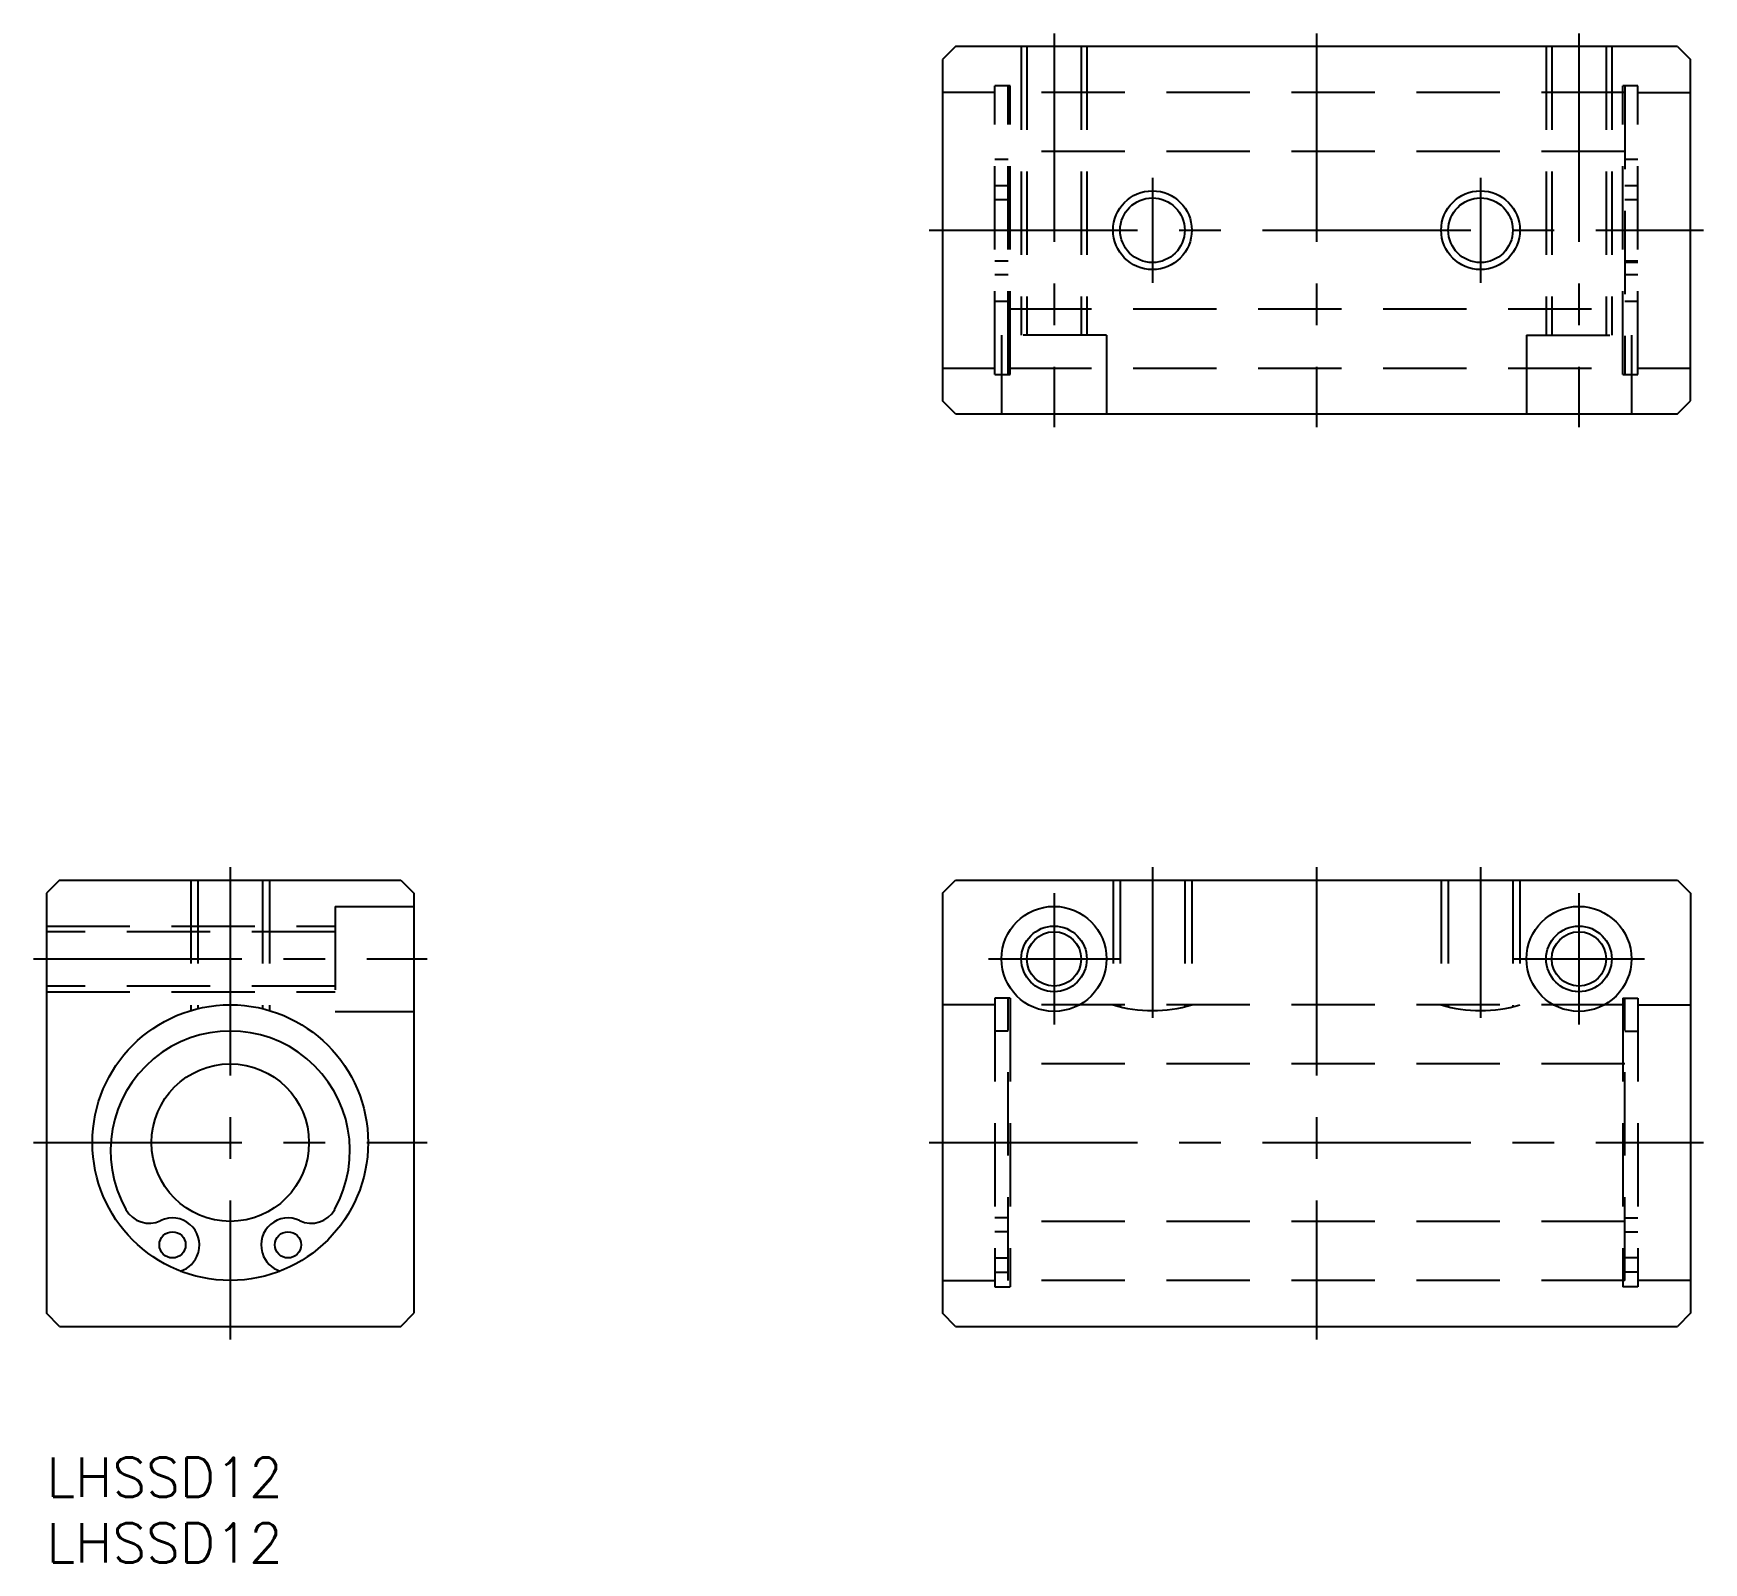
# Model space of a CAD drawing. Extents: x -1 to 126, y -8 to 109.
import ezdxf

# ---------------------------------------------------------------- set-up
doc = ezdxf.new("R2010")
doc.units = 0
doc.header["$LTSCALE"] = 0.5
doc.linetypes.add('CENTER', pattern=[50.8, 31.75, -6.35, 6.35, -6.35])
doc.linetypes.add('DASHED', pattern=[19.05, 12.7, -6.35])
for name, color, linetype in [('MSM_CENTER', 1, 'CENTER'), ('MSM_CONTINUOUS', 7, 'CONTINUOUS'), ('MSM_DASHED', 4, 'DASHED'), ('MSM_NARROW', 5, 'CONTINUOUS'), ('MSM_PART_NUMBER', 7, 'CONTINUOUS')]:
    doc.layers.add(name, color=color, linetype=linetype)
doc.styles.get("Standard").update_dxf_attribs({"font": 'txt.shx', "height": 3, "bigfont": 'bigfont.shx'})

# ---------------------------------------------------------------- blocks, each defined once
blk = doc.blocks.new('*U2')
at = {"layer": 'MSM_PART_NUMBER'}
blk.add_text('LHSSD12', height=3, dxfattribs=at).set_placement((0, -3))
blk = doc.blocks.new('*U3')
at = {"layer": 'MSM_PART_NUMBER'}
blk.add_text('LHSSD12', height=3, dxfattribs=at).set_placement((0, -8))

msp = doc.modelspace()

# ---------------------------------------------------------------- linework, layer by layer
at = {"layer": 'MSM_CENTER'}
for p, q in [((76.77, 108.52), (76.77, 78.52)), ((96.77, 108.52), (96.77, 78.52)), ((116.77, 108.52), (116.77, 78.52)), ((84.27, 97.52), (84.27, 89.52)), ((109.27, 97.52), (109.27, 89.52)), ((67.27, 93.52), (126.27, 93.52)), ((14, 45), (14, 9)), ((84.27, 45), (84.27, 33.5)), ((96.77, 45), (96.77, 9)), ((109.27, 45), (109.27, 33.5)), ((76.77, 43), (76.77, 33)), ((116.77, 43), (116.77, 33)), ((-1, 38), (29, 38)), ((71.77, 38), (81.77, 38)), ((111.77, 38), (121.77, 38)), ((-1, 24), (29, 24)), ((67.27, 24), (126.27, 24))]:
    msp.add_line(p, q, dxfattribs=at)
at = {"layer": 'MSM_CONTINUOUS'}
for p, q in [((69.27, 107.52), (68.27, 106.52)), ((124.27, 107.52), (69.27, 107.52)), ((124.27, 107.52), (125.27, 106.52)), ((68.27, 106.52), (68.27, 80.52)), ((125.27, 80.52), (125.27, 106.52)), ((69.27, 79.52), (68.27, 80.52)), ((124.27, 79.52), (125.27, 80.52)), ((69.27, 79.52), (124.27, 79.52)), ((1, 44), (0, 43)), ((1, 44), (27, 44)), ((27, 44), (28, 43)), ((68.27, 43), (69.27, 44)), ((69.27, 44), (124.27, 44)), ((124.27, 44), (125.27, 43)), ((0, 43), (0, 11)), ((28, 43), (28, 11)), ((68.27, 43), (68.27, 11)), ((125.27, 43), (125.27, 11)), ((11.55, 15.57), (11.57, 15.63)), ((16.43, 15.63), (16.45, 15.57)), ((1, 10), (0, 11)), ((27, 10), (28, 11)), ((69.27, 10), (68.27, 11)), ((125.27, 11), (124.27, 10)), ((1, 10), (27, 10)), ((69.27, 10), (124.27, 10))]:
    msp.add_line(p, q, dxfattribs=at)
for centre, radius in [((84.27, 93.52), 2.46), ((109.27, 93.52), 2.46), ((76.77, 38), 4), ((116.77, 38), 4), ((76.77, 38), 2.07), ((116.77, 38), 2.07), ((14, 24), 10.5), ((14, 24), 6), ((9.6, 16.21), 1), ((18.4, 16.21), 1)]:
    msp.add_circle(centre, radius, dxfattribs=at)
for centre, radius, start, end in [((14, 23.38), 9.12, 330.641, 209.359), ((7.83, 19.91), 2.05, 209.359, 295.519), ((9.6, 16.21), 2.05, 343.794, 115.519), ((18.4, 16.21), 2.05, 64.481, 196.206), ((20.17, 19.91), 2.05, 244.481, 330.641), ((9.63, 16.13), 2, 286.4159, 343.794), ((18.37, 16.13), 2, 196.206, 253.5841)]:
    msp.add_arc(centre, radius, start, end, dxfattribs=at)
at = {"layer": 'MSM_DASHED'}
for p, q in [((74.27, 107.52), (74.27, 85.52)), ((74.7, 107.52), (74.7, 85.52)), ((78.84, 107.52), (78.84, 85.52)), ((79.27, 107.52), (79.27, 85.52)), ((114.27, 107.52), (114.27, 85.52)), ((114.7, 107.52), (114.7, 85.52)), ((118.84, 107.52), (118.84, 85.52)), ((119.27, 107.52), (119.27, 85.52)), ((72.27, 82.52), (72.27, 104.52)), ((73.42, 104.52), (72.27, 104.52)), ((73.27, 82.52), (73.27, 104.52)), ((73.42, 82.52), (73.42, 104.52)), ((120.12, 82.52), (120.12, 104.52)), ((121.27, 104.52), (120.12, 104.52)), ((120.27, 104.52), (120.27, 82.52)), ((121.27, 82.52), (121.27, 104.52)), ((72.27, 104.02), (68.27, 104.02)), ((120.27, 104.02), (73.27, 104.02)), ((121.27, 104.02), (125.27, 104.02)), ((120.27, 99.52), (73.27, 99.52)), ((73.27, 98.92), (72.27, 98.92)), ((121.27, 98.92), (120.27, 98.92)), ((72.27, 96.92), (73.27, 96.92)), ((120.27, 96.92), (121.27, 96.92)), ((72.27, 95.87), (73.27, 95.87)), ((120.27, 95.87), (121.27, 95.87)), ((73.27, 91.17), (72.27, 91.17)), ((121.27, 91.17), (120.27, 91.17)), ((121.27, 91.07), (120.27, 91.07)), ((73.27, 90.12), (72.27, 90.12)), ((121.27, 90.12), (120.27, 90.12)), ((72.27, 88.12), (73.27, 88.12)), ((120.27, 88.12), (121.27, 88.12)), ((73.27, 87.52), (120.27, 87.52)), ((80.77, 85.52), (72.77, 85.52)), ((72.77, 85.52), (72.77, 79.52)), ((80.77, 85.52), (80.77, 79.52)), ((112.77, 85.52), (112.77, 79.52)), ((112.77, 85.52), (120.77, 85.52)), ((120.77, 85.52), (120.77, 79.52)), ((68.27, 83.02), (72.27, 83.02)), ((73.27, 83.02), (120.27, 83.02)), ((121.27, 83.02), (125.27, 83.02)), ((72.27, 82.52), (73.42, 82.52)), ((120.12, 82.52), (121.27, 82.52)), ((11, 44), (11, 34.06)), ((11.54, 44), (11.54, 34.21)), ((16.46, 44), (16.46, 34.21)), ((17, 44), (17, 34.06)), ((81.27, 44), (81.27, 34.5)), ((81.81, 44), (81.81, 34.35)), ((86.73, 44), (86.73, 34.35)), ((87.27, 44), (87.27, 34.5)), ((106.27, 44), (106.27, 34.5)), ((106.81, 44), (106.81, 34.35)), ((111.73, 44), (111.73, 34.35)), ((112.27, 44), (112.27, 34.5)), ((22, 42), (22, 34)), ((22, 42), (28, 42)), ((0, 40.5), (22, 40.5)), ((22, 40.07), (0, 40.07)), ((22, 35.93), (0, 35.93)), ((0, 35.5), (22, 35.5)), ((72.27, 34.5), (68.27, 34.5)), ((73.42, 35), (72.27, 35)), ((72.27, 35), (72.27, 13)), ((73.27, 13.5), (73.27, 35)), ((120.27, 34.5), (73.27, 34.5)), ((73.42, 35), (73.42, 13)), ((120.12, 35), (121.27, 35)), ((120.12, 35), (120.12, 13)), ((120.27, 13.5), (120.27, 35)), ((121.27, 35), (121.27, 13)), ((121.27, 34.5), (125.27, 34.5)), ((22, 34), (28, 34)), ((73.27, 32.5), (72.27, 32.5)), ((120.27, 32.5), (121.27, 32.5)), ((120.27, 30), (73.27, 30)), ((73.27, 18.26), (72.27, 18.26)), ((120.27, 18), (73.27, 18)), ((120.27, 18.26), (121.27, 18.26)), ((73.27, 17.21), (72.27, 17.21)), ((120.27, 17.21), (121.27, 17.21)), ((72.27, 15.21), (73.27, 15.21)), ((72.27, 14.13), (73.27, 14.13)), ((121.27, 15.21), (120.27, 15.21)), ((121.27, 14.13), (120.27, 14.13)), ((68.27, 13.5), (72.27, 13.5)), ((72.27, 13), (73.42, 13)), ((120.27, 13.5), (73.27, 13.5)), ((121.27, 13), (120.12, 13)), ((125.27, 13.5), (121.27, 13.5))]:
    msp.add_line(p, q, dxfattribs=at)
for centre in [(84.27, 44.56), (109.27, 44.56)]:
    msp.add_arc(centre, 10.5, 253.3985, 286.6015, dxfattribs=at)
at = {"layer": 'MSM_NARROW'}
for centre, radius in [((84.27, 93.52), 3), ((109.27, 93.52), 3), ((76.77, 38), 2.5), ((116.77, 38), 2.5)]:
    msp.add_circle(centre, radius, dxfattribs=at)

# ---------------------------------------------------------------- block references
at = {"layer": 'MSM_CONTINUOUS'}
for name in ['*U2', '*U3']:
    msp.add_blockref(name, (0, 0), dxfattribs=at)

doc.saveas('drawing.dxf')
